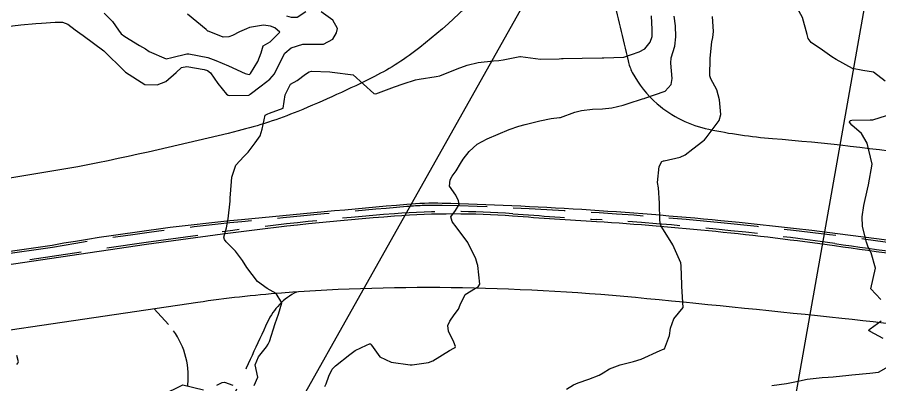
# Model space of a CAD drawing. Header units: metres. Extents: x 298520 to 308411, y 7433745 to 7450750.
# Drawn here: x 302332.2 to 302415.1, y 7441360.9 to 7441396.3 of the extents above; entities that cross this region are included whole.
import ezdxf

# ---------------------------------------------------------------- set-up
doc = ezdxf.new("R2010")
doc.units = ezdxf.units.M
doc.header["$LTSCALE"] = 10
doc.linetypes.add('CONTINUO', pattern=[0])
doc.linetypes.add('DASHED', pattern=[0.75, 0.5, -0.25])
for name, color, linetype in [('Canteiro', 45, 'DASHED'), ('Curvas de Nivel 1m', 11, 'Continuous'), ('Curvas de Nivel 5m', 15, 'Continuous'), ('TEXTO', 45, 'Continuous'), ('Vias Primárias', 230, 'Continuous'), ('Vias Secundárias', 230, 'DASHED')]:
    doc.layers.add(name, color=color, linetype=linetype)

msp = doc.modelspace()

# ---------------------------------------------------------------- linework, layer by layer
at = {"layer": 'Canteiro'}
for points in [[(302455.143, 7441367.335, 0.033602), (302399.805, 7441376.516, 0.017497), (302373.019, 7441378.185, 0.028767), (302369.629, 7441378.082, 0.002212), (302353.765, 7441376.615, 0.018816), (302335.556, 7441374.155), (302308.931, 7441370.328), (302257.833, 7441362.207), (302214.222, 7441355.234)], [(302239.161, 7441358.457), (302288.866, 7441366.416), (302344.581, 7441374.664), (302351.866, 7441375.646, -0.014749), (302368.438, 7441377.384, -0.037213), (302379.811, 7441377.39, 0.003016), (302387.884, 7441376.842, -0.019615), (302410.771, 7441374.523, 0.003236), (302423.602, 7441372.797, -0.021519)]]:
    msp.add_lwpolyline(points, format="xyb", dxfattribs=at)
at = {"layer": 'Curvas de Nivel 1m', "flags": 128}
for points, elevation in [([(302415.6, 7441390.149), (302414.471, 7441390.999), (302413.467, 7441391.169), (302412.474, 7441391.343), (302410.899, 7441392.206), (302410.487, 7441392.485), (302409.597, 7441393.123), (302408.507, 7441393.854), (302408.221, 7441394.243), (302408.123, 7441394.638), (302407.654, 7441396.249), (302406.563, 7441398.26)], 734), ([(302340.529, 7441396.666), (302341.35, 7441395.866), (302341.916, 7441395.029), (302342.179, 7441394.694), (302342.507, 7441394.443), (302343.926, 7441393.578), (302344.495, 7441393.233), (302344.86, 7441392.996), (302346.482, 7441392.276), (302347.046, 7441392.41), (302348.49, 7441392.756), (302348.682, 7441392.756), (302350.485, 7441392.4), (302351.273, 7441392.126), (302352.474, 7441391.624), (302354.101, 7441390.884), (302354.462, 7441390.778), (302354.54, 7441390.801), (302354.615, 7441390.878), (302355.312, 7441392.04), (302355.625, 7441392.869), (302355.826, 7441393.541), (302356.503, 7441393.917), (302357.418, 7441394.846), (302356.939, 7441395.276), (302356.519, 7441395.429), (302355.852, 7441395.535), (302354.517, 7441395.294), (302354.214, 7441395.184), (302353.528, 7441394.89), (302352.879, 7441394.527), (302352.508, 7441394.388), (302351.983, 7441394.383), (302350.62, 7441394.928), (302350.534, 7441394.951), (302350.513, 7441394.961), (302350.352, 7441395.094), (302348.529, 7441396.571)], 729), ([(302354.962, 7441360.871), (302355.294, 7441361.689), (302355.05, 7441362.871), (302355.374, 7441363.635), (302356.15, 7441364.586), (302356.308, 7441364.858), (302356.421, 7441365.121), (302356.963, 7441366.848), (302357.293, 7441367.737), (302357.612, 7441368.839), (302357.082, 7441369.717), (302356.216, 7441370.212), (302355.263, 7441370.87), (302354.243, 7441372.215), (302353.832, 7441372.886), (302353.155, 7441373.789), (302352.271, 7441374.687), (302352.089, 7441374.912), (302352.05, 7441375.137), (302352.284, 7441376.023), (302352.464, 7441376.907), (302352.639, 7441378.585), (302352.655, 7441378.905), (302352.68, 7441379.258), (302352.818, 7441380.903), (302353.194, 7441382.064), (302353.952, 7441382.886), (302354.377, 7441383.317), (302355.055, 7441384.204), (302355.529, 7441384.869), (302355.728, 7441385.538), (302356.002, 7441386.864), (302356.266, 7441387.011), (302356.416, 7441387.053), (302357.726, 7441387.538), (302357.917, 7441388.838), (302358.453, 7441389.854), (302359.078, 7441390.203), (302359.899, 7441390.816), (302360.251, 7441391.027), (302360.467, 7441391.085), (302362.232, 7441391.027), (302362.466, 7441390.999), (302364.463, 7441390.76), (302366.445, 7441388.937), (302366.638, 7441388.93), (302368.452, 7441389.579), (302369.288, 7441389.868), (302370.459, 7441390.262), (302370.804, 7441390.342), (302372.462, 7441390.581), (302372.794, 7441390.665), (302374.47, 7441391.333), (302375.42, 7441391.684), (302376.476, 7441391.933), (302377.964, 7441392.084), (302378.478, 7441392.124), (302378.887, 7441392.178), (302380.482, 7441392.496), (302380.553, 7441392.498), (302382.48, 7441392.269), (302384.258, 7441392.301), (302384.481, 7441392.32), (302384.671, 7441392.328), (302386.482, 7441392.362), (302388.389, 7441392.379), (302388.482, 7441392.38), (302388.569, 7441392.383), (302390.483, 7441392.45), (302391.971, 7441392.955), (302392.495, 7441393.256), (302393.03, 7441393.898), (302393.21, 7441394.42), (302393.22, 7441395.12), (302393.158, 7441396.421)], 731), ([(302361.735, 7441360.794), (302361.861, 7441361.038), (302362.117, 7441361.761), (302362.453, 7441362.461), (302362.756, 7441362.781), (302364.144, 7441363.858), (302364.675, 7441364.228), (302365.747, 7441364.744), (302366.028, 7441364.868), (302366.154, 7441364.87), (302366.201, 7441364.787), (302366.221, 7441364.739), (302367.042, 7441363.626), (302368.137, 7441363.103), (302369.96, 7441362.866), (302370.135, 7441362.864), (302371.722, 7441363.089), (302372.139, 7441363.249), (302373.741, 7441364.238), (302374.151, 7441364.451), (302374.265, 7441364.525), (302374.311, 7441364.638), (302374.157, 7441365.056), (302373.622, 7441366.103), (302373.563, 7441366.649), (302373.757, 7441367.068), (302374.189, 7441367.681), (302374.609, 7441368.224), (302374.751, 7441368.635), (302375.232, 7441369.61), (302376.219, 7441370.228), (302376.479, 7441370.358), (302376.65, 7441370.616), (302376.44, 7441372.428), (302376.398, 7441372.619), (302376.257, 7441373.061), (302375.498, 7441374.628), (302374.289, 7441376.273), (302374.114, 7441376.466), (302373.979, 7441376.645), (302373.842, 7441377.104), (302374.309, 7441377.715), (302374.665, 7441378.29), (302374.594, 7441378.637), (302374.328, 7441379.166), (302373.72, 7441380.033), (302373.809, 7441380.648), (302373.992, 7441381.001), (302374.356, 7441381.513), (302374.792, 7441382.21), (302375.037, 7441382.633), (302375.626, 7441383.382), (302376.387, 7441384.065), (302377.356, 7441384.606), (302378.397, 7441385.047), (302379.479, 7441385.502), (302380.405, 7441385.812), (302380.998, 7441385.974), (302382.411, 7441386.337), (302383.514, 7441386.533), (302384.307, 7441386.629), (302384.415, 7441386.655), (302385.779, 7441387.15), (302386.425, 7441387.316), (302387.467, 7441387.45), (302388.428, 7441387.485), (302389.325, 7441387.566), (302390.434, 7441387.838), (302390.899, 7441387.982), (302392.291, 7441388.432), (302392.41, 7441388.464), (302392.443, 7441388.477), (302392.505, 7441388.491), (302394.451, 7441389.174), (302395.024, 7441389.828), (302395.13, 7441390.393), (302394.996, 7441391.877), (302395.046, 7441392.394), (302395.394, 7441393.496), (302395.497, 7441394.39), (302395.443, 7441395.471), (302395.337, 7441396.392)], 732), ([(302384.96, 7441360.511), (302385.663, 7441360.951), (302386.112, 7441361.138), (302387.118, 7441361.49), (302388.124, 7441361.87), (302388.515, 7441362.086), (302389.11, 7441362.465), (302390.137, 7441362.875), (302391.41, 7441363.168), (302392.143, 7441363.404), (302393.977, 7441364.229), (302394.152, 7441364.311), (302394.218, 7441364.333), (302394.403, 7441364.397), (302394.889, 7441365.669), (302394.971, 7441366.392), (302395.287, 7441367.288), (302396.203, 7441368.38), (302396.069, 7441370.382), (302396.063, 7441370.543), (302396.013, 7441372.382), (302395.961, 7441372.669), (302395.21, 7441374.391), (302394.287, 7441375.842), (302394.085, 7441376.198), (302394.02, 7441376.404), (302393.963, 7441376.74), (302393.923, 7441378.406), (302393.804, 7441379.875), (302393.735, 7441380.409), (302393.892, 7441381.941), (302394.139, 7441382.403), (302394.296, 7441382.469), (302394.364, 7441382.484), (302395.913, 7441382.841), (302396.373, 7441383.065), (302397.118, 7441383.636), (302398.068, 7441384.363), (302398.246, 7441384.51), (302398.396, 7441384.678), (302399.647, 7441386.341), (302399.82, 7441386.941), (302399.695, 7441388.341), (302399.414, 7441389.307), (302398.849, 7441390.354), (302398.753, 7441390.643), (302398.775, 7441392.356), (302398.943, 7441393.916), (302399.034, 7441394.352), (302399.093, 7441394.926), (302399.009, 7441396.353)], 733), ([(302415.204, 7441369.147), (302414.223, 7441370.17), (302414.665, 7441372.164), (302414.265, 7441373.646), (302413.97, 7441374.173), (302413.805, 7441374.647), (302413.444, 7441376.178), (302413.384, 7441377.102), (302413.568, 7441378.171), (302413.921, 7441379.748), (302414.007, 7441380.165), (302414.363, 7441382.16), (302413.892, 7441384.168), (302413.321, 7441385.095), (302412.41, 7441385.91), (302412.195, 7441386.192), (302412.241, 7441386.366), (302412.416, 7441386.373), (302414.158, 7441386.422), (302414.417, 7441386.422), (302415.734, 7441386.837)], 734), ([(302415.4, 7441365.386), (302414.172, 7441366.077), (302414.047, 7441366.171), (302414.079, 7441366.267), (302414.175, 7441366.335), (302415.238, 7441367.103)], 734), ([(302404.707, 7441360.879), (302406.111, 7441361.07), (302407.091, 7441361.272), (302408.115, 7441361.479), (302409.547, 7441361.649), (302410.118, 7441361.688), (302410.599, 7441361.724), (302412.12, 7441361.879), (302412.4, 7441361.907), (302414.122, 7441362.055), (302414.968, 7441362.157), (302415.69, 7441362.586)], 734), ([(302351.369, 7441360.917), (302351.867, 7441361.152), (302352.107, 7441361.208), (302352.916, 7441360.898)], 731), ([(302346.093, 7441359.951), (302348.103, 7441360.95), (302350.098, 7441360.457)], 731)]:
    msp.add_lwpolyline(points, dxfattribs=dict(at, elevation=elevation))
at = {"layer": 'Curvas de Nivel 5m', "elevation": 730, "flags": 128}
for points in [[(302330.662, 7441395.315), (302332.517, 7441395.55), (302333.968, 7441395.675), (302334.519, 7441395.725), (302335.82, 7441395.807), (302336.52, 7441395.802), (302337.049, 7441395.623), (302337.747, 7441395.081), (302338.186, 7441394.751), (302338.508, 7441394.53), (302340.493, 7441393.05), (302342.465, 7441391.143), (302342.593, 7441391.019), (302344.451, 7441389.802), (302345.642, 7441389.797), (302346.454, 7441390.102), (302347.469, 7441390.965), (302347.969, 7441391.459), (302348.472, 7441391.56), (302350.143, 7441391.258), (302350.466, 7441391.154), (302350.77, 7441390.925), (302351.454, 7441389.916), (302352.283, 7441388.902), (302352.441, 7441388.794), (302352.574, 7441388.765), (302354.442, 7441388.803), (302354.501, 7441388.82), (302354.567, 7441388.879), (302355.621, 7441389.698), (302356.458, 7441390.341), (302356.9, 7441390.853), (302357.422, 7441391.903), (302357.915, 7441392.839), (302358.498, 7441393.343), (302359.637, 7441393.684), (302360.502, 7441393.696), (302361.603, 7441393.698), (302362.507, 7441394.172), (302362.878, 7441394.785), (302362.95, 7441395.216), (302362.525, 7441395.998), (302361.39, 7441396.801)], [(302359.929, 7441396.816), (302359.083, 7441396.269), (302358.527, 7441396.246), (302358.087, 7441396.395)], [(302332.129, 7441362.895), (302332.246, 7441363.024), (302332.286, 7441363.138), (302332.139, 7441363.764)]]:
    msp.add_lwpolyline(points, dxfattribs=at)
at = {"layer": 'TEXTO', "linetype": 'CONTINUO'}
for points in [[(302282.286, 7441222.245, 0), (302388.496, 7441411.119, 0)], [(302380.052, 7441207.542, 0), (302416.139, 7441411.526, 0)]]:
    msp.add_polyline3d(points, dxfattribs=at)
at = {"layer": 'Vias Primárias'}
for points in [[(302323.408, 7441529.527, 0.002675), (302343.81, 7441528.909, -0.043631), (302360.744, 7441527.002, -0.108127), (302374.444, 7441520.97, -0.033405), (302384.371, 7441512.66, -0.078454), (302390.979, 7441503.975, -0.137472), (302394.474, 7441488.39, -0.07693), (302393.746, 7441484.907), (302389.824, 7441470.768), (302386.904, 7441456.154, 0.080573), (302386.52, 7441445.621, -0.001916), (302387.865, 7441434.527, -0.020159), (302388.352, 7441428.155, -0.060025), (302387.903, 7441422.801), (302386.128, 7441413.897), (302384.129, 7441407.767, -0.123541), (302381.973, 7441404.336, 0.024976), (302379.04, 7441401.23, -0.04877), (302370.874, 7441393.369, -0.050478), (302366.527, 7441390.594, -0.019737), (302359.161, 7441387.236, -0.036444), (302353.401, 7441385.357, -0.010488), (302338.006, 7441381.888), (302311.498, 7441377.472)], [(302455.189, 7441367.53, 0.033602), (302399.824, 7441376.715, 0.017497), (302373.024, 7441378.385, 0.028767), (302369.612, 7441378.281, 0.002212), (302353.746, 7441376.814, 0.018813), (302335.524, 7441374.352), (302308.901, 7441370.526), (302257.802, 7441362.405), (302214.192, 7441355.431)], [(302239.192, 7441358.26), (302288.897, 7441366.218), (302344.609, 7441374.466), (302351.893, 7441375.448, -0.014749), (302368.453, 7441377.184, -0.037213), (302379.796, 7441377.191, 0.003016), (302387.872, 7441376.642, -0.019615), (302410.743, 7441374.325, 0.003236), (302423.576, 7441372.598, -0.021519)], [(302427.424, 7441365.096, 0.016591), (302411.442, 7441367.319, 0.001884), (302392.713, 7441369.221, 0.019573), (302374.974, 7441370.257, 0.023878), (302357.586, 7441369.76, 0.017579), (302349.543, 7441368.86), (302316.477, 7441363.977), (302273.99, 7441357.439)]]:
    msp.add_lwpolyline(points, format="xyb", dxfattribs=at)
at = {"layer": 'Vias Primárias', "elevation": 722.311}
msp.add_lwpolyline([(302424.822, 7441512.25), (302413.236, 7441497.665), (302407.935, 7441490.001), (302402.997, 7441482.544, 0.097511), (302394.93, 7441462.953, 0.016367), (302392.243, 7441446.657, 0.023758), (302391.63, 7441439.31, -0.014408), (302390.939, 7441428.604), (302388.326, 7441411.504, 0.051825), (302388.087, 7441406.53, 0.049615), (302389.333, 7441398.535, -0.0079), (302390.896, 7441392.092, 0.064541), (302391.302, 7441390.982, 0.095764), (302393.704, 7441387.956, 0.12609), (302398.657, 7441385.514, 0.031734), (302404.777, 7441384.628, -0.016758), (302419.697, 7441382.923, -0.013423)], format="xyb", dxfattribs=at)
at = {"layer": 'Vias Secundárias'}
msp.add_lwpolyline([(302374.566, 7441249.95), (302374.28, 7441255.146), (302374.089, 7441257.154, -0.009253), (302373.471, 7441265.231, 0.100458), (302370.504, 7441276.469, -0.005722), (302363.074, 7441291.969, 0.052942), (302355.984, 7441303.762, -0.024985), (302346.82, 7441317.242, -0.187003), (302344.415, 7441330.653, -0.0355), (302346.956, 7441340.078, 0.027398), (302350.496, 7441352.414, -0.011831), (302351.013, 7441354.452, -0.040275), (302353.25, 7441360.532, -0.000162), (302356.24, 7441366.995, -0.16909), (302359.015, 7441369.864, -17.768165)], format="xyb", dxfattribs=at)
at = {"layer": 'Vias Secundárias', "elevation": 742.458}
msp.add_lwpolyline([(302345.337, 7441368.239), (302346.713, 7441366.728, -0.200676), (302348.604, 7441361.419, -0.057857), (302345.991, 7441346.138, -0.005747), (302343.102, 7441336.681, 0.15734), (302343.181, 7441317.846, 0.09944), (302346.274, 7441312.374, -0.043765), (302355.536, 7441299.544, -0.021645), (302361.186, 7441289.066, -0.018769), (302367.843, 7441273.904, -0.099603), (302370.192, 7441260.817, 0.08259), (302370.855, 7441256.239, -0.155576), (302370.855, 7441249.95, 1.368479)], format="xyb", dxfattribs=at)

doc.saveas('drawing.dxf')
